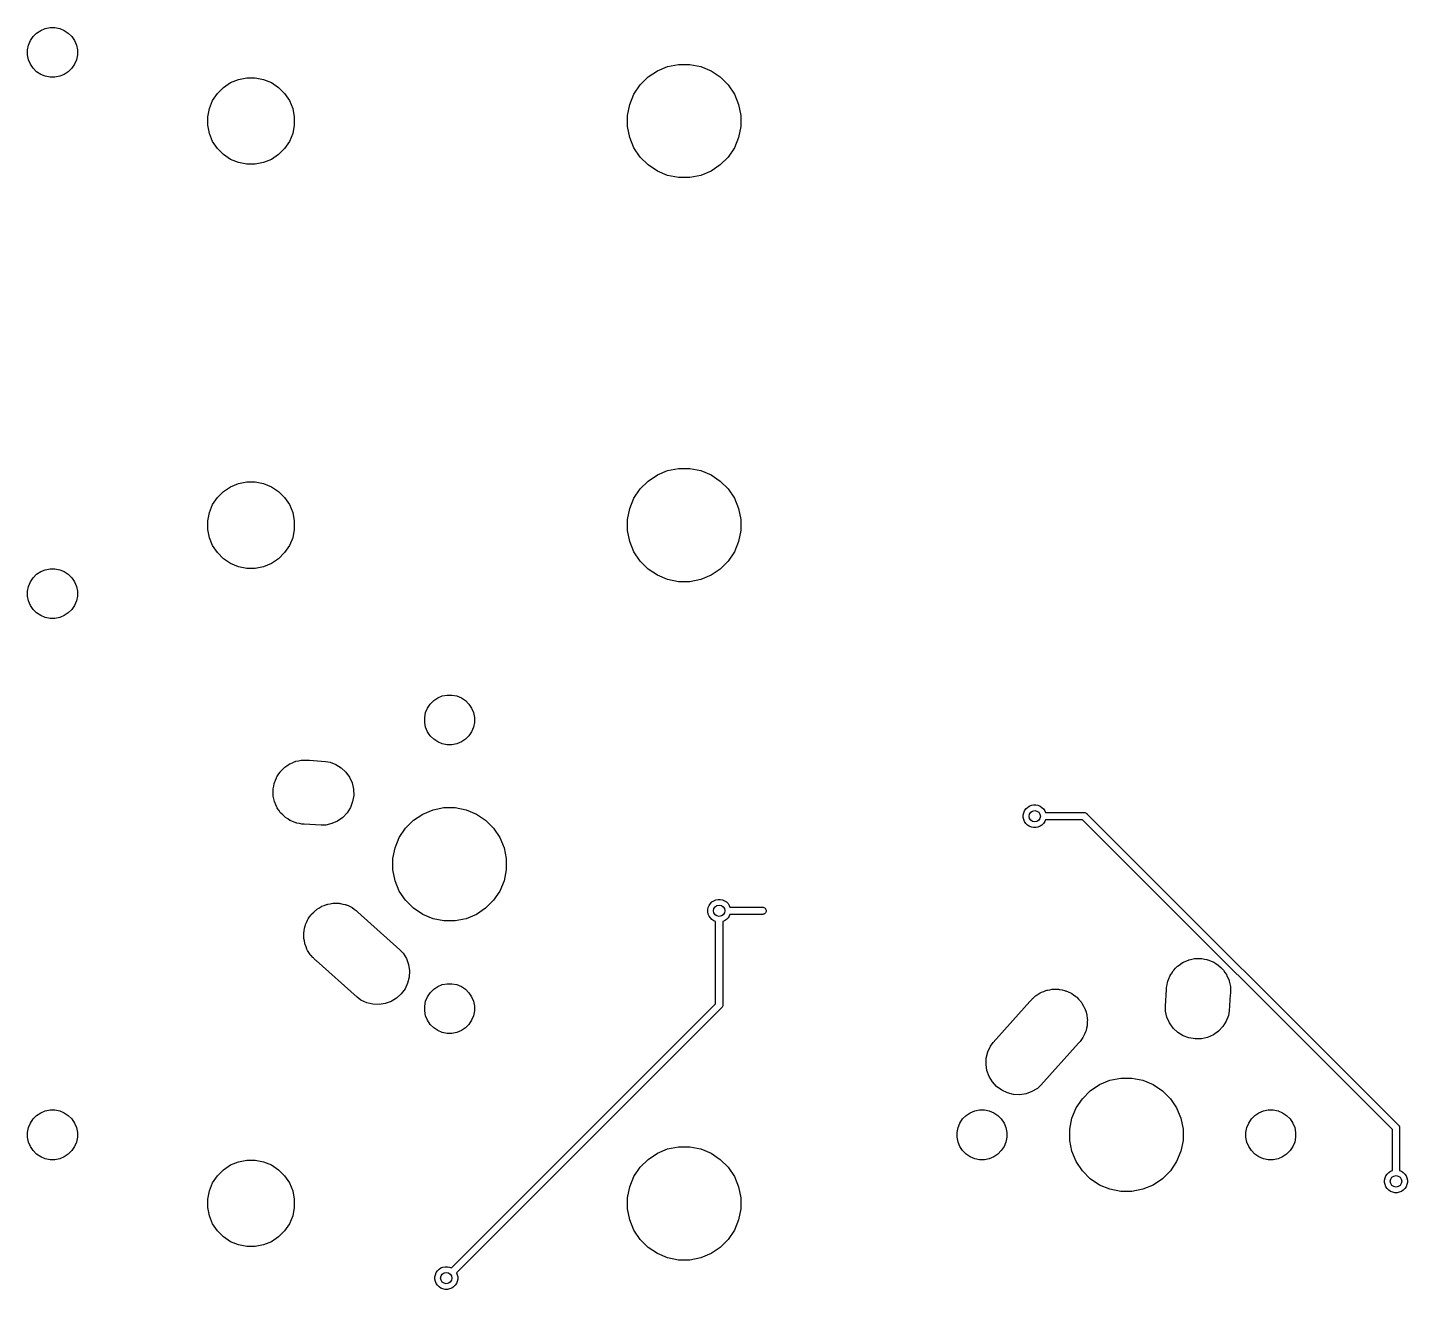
# Model space of a CAD drawing. Extents: x -662 to -203, y -195 to -58.
# Drawn here: x -614.12 to -565.58, y -169.79 to -125.38 of the extents above; entities that cross this region are included whole.
import ezdxf

# ---------------------------------------------------------------- set-up
doc = ezdxf.new("R2010")
doc.units = 0
doc.layers.add('BLACK', color=7, linetype='CONTINUOUS')

msp = doc.modelspace()

# ---------------------------------------------------------------- linework, layer by layer
at = {"layer": 'BLACK', "linetype": 'CONTINUOUS'}
for p, q in [((-614.02, -125.836), (-613.925, -125.693)), ((-613.925, -125.693), (-613.803, -125.571)), ((-613.803, -125.571), (-613.659, -125.475)), ((-613.659, -125.475), (-613.5, -125.409)), ((-613.5, -125.409), (-613.331, -125.376)), ((-613.331, -125.376), (-613.159, -125.376)), ((-613.159, -125.376), (-612.99, -125.409)), ((-612.99, -125.409), (-612.83, -125.475)), ((-612.83, -125.475), (-612.687, -125.571)), ((-612.687, -125.571), (-612.565, -125.693)), ((-612.565, -125.693), (-612.469, -125.836)), ((-614.12, -126.165), (-614.086, -125.995)), ((-614.12, -126.337), (-614.12, -126.165)), ((-614.086, -125.995), (-614.02, -125.836)), ((-612.469, -125.836), (-612.404, -125.995)), ((-612.404, -125.995), (-612.37, -126.165)), ((-612.37, -126.165), (-612.37, -126.337)), ((-614.086, -126.506), (-614.12, -126.337)), ((-614.02, -126.665), (-614.086, -126.506)), ((-613.925, -126.808), (-614.02, -126.665)), ((-612.469, -126.665), (-612.565, -126.808)), ((-612.404, -126.506), (-612.469, -126.665)), ((-612.37, -126.337), (-612.404, -126.506)), ((-591.601, -126.746), (-591.216, -126.67)), ((-591.216, -126.67), (-590.824, -126.67)), ((-590.824, -126.67), (-590.438, -126.746)), ((-613.803, -126.93), (-613.925, -126.808)), ((-613.659, -127.026), (-613.803, -126.93)), ((-613.5, -127.092), (-613.659, -127.026)), ((-613.331, -127.126), (-613.5, -127.092)), ((-613.159, -127.126), (-613.331, -127.126)), ((-612.99, -127.092), (-613.159, -127.126)), ((-612.83, -127.026), (-612.99, -127.092)), ((-612.687, -126.93), (-612.83, -127.026)), ((-612.565, -126.808), (-612.687, -126.93)), ((-606.704, -127.198), (-606.41, -127.14)), ((-606.41, -127.14), (-606.11, -127.14)), ((-606.11, -127.14), (-605.815, -127.198)), ((-592.569, -127.393), (-592.291, -127.115)), ((-592.291, -127.115), (-591.964, -126.897)), ((-591.964, -126.897), (-591.601, -126.746)), ((-590.438, -126.746), (-590.075, -126.897)), ((-590.075, -126.897), (-589.749, -127.115)), ((-589.749, -127.115), (-589.471, -127.393)), ((-607.444, -127.692), (-607.231, -127.48)), ((-607.231, -127.48), (-606.982, -127.313)), ((-606.982, -127.313), (-606.704, -127.198)), ((-605.815, -127.198), (-605.538, -127.313)), ((-605.538, -127.313), (-605.288, -127.48)), ((-605.288, -127.48), (-605.076, -127.692)), ((-592.787, -127.719), (-592.569, -127.393)), ((-589.471, -127.393), (-589.253, -127.719)), ((-607.725, -128.219), (-607.61, -127.942)), ((-607.61, -127.942), (-607.444, -127.692)), ((-605.076, -127.692), (-604.909, -127.942)), ((-604.909, -127.942), (-604.794, -128.219)), ((-593.014, -128.467), (-592.937, -128.082)), ((-592.937, -128.082), (-592.787, -127.719)), ((-589.253, -127.719), (-589.103, -128.082)), ((-589.103, -128.082), (-589.026, -128.467)), ((-607.784, -128.514), (-607.725, -128.219)), ((-607.784, -128.814), (-607.784, -128.514)), ((-604.794, -128.219), (-604.736, -128.514)), ((-604.736, -128.514), (-604.736, -128.814)), ((-593.014, -128.86), (-593.014, -128.467)), ((-589.026, -128.467), (-589.026, -128.86)), ((-607.725, -129.108), (-607.784, -128.814)), ((-607.61, -129.386), (-607.725, -129.108)), ((-604.794, -129.108), (-604.909, -129.386)), ((-604.736, -128.814), (-604.794, -129.108)), ((-592.937, -129.245), (-593.014, -128.86)), ((-589.026, -128.86), (-589.103, -129.245)), ((-607.444, -129.635), (-607.61, -129.386)), ((-604.909, -129.386), (-605.076, -129.635)), ((-592.787, -129.608), (-592.937, -129.245)), ((-592.569, -129.935), (-592.787, -129.608)), ((-589.253, -129.608), (-589.471, -129.935)), ((-589.103, -129.245), (-589.253, -129.608)), ((-607.231, -129.847), (-607.444, -129.635)), ((-606.982, -130.014), (-607.231, -129.847)), ((-606.704, -130.129), (-606.982, -130.014)), ((-605.538, -130.014), (-605.815, -130.129)), ((-605.288, -129.847), (-605.538, -130.014)), ((-605.076, -129.635), (-605.288, -129.847)), ((-592.291, -130.212), (-592.569, -129.935)), ((-589.471, -129.935), (-589.749, -130.212)), ((-606.41, -130.188), (-606.704, -130.129)), ((-606.11, -130.188), (-606.41, -130.188)), ((-605.815, -130.129), (-606.11, -130.188)), ((-591.964, -130.431), (-592.291, -130.212)), ((-591.601, -130.581), (-591.964, -130.431)), ((-591.216, -130.658), (-591.601, -130.581)), ((-590.438, -130.581), (-590.824, -130.658)), ((-590.075, -130.431), (-590.438, -130.581)), ((-589.749, -130.212), (-590.075, -130.431)), ((-590.824, -130.658), (-591.216, -130.658)), ((-592.291, -141.339), (-591.964, -141.121)), ((-591.964, -141.121), (-591.601, -140.97)), ((-591.601, -140.97), (-591.216, -140.894)), ((-591.216, -140.894), (-590.824, -140.894)), ((-590.824, -140.894), (-590.438, -140.97)), ((-590.438, -140.97), (-590.075, -141.121)), ((-590.075, -141.121), (-589.749, -141.339)), ((-607.444, -141.916), (-607.231, -141.704)), ((-607.231, -141.704), (-606.982, -141.537)), ((-606.982, -141.537), (-606.704, -141.422)), ((-606.704, -141.422), (-606.41, -141.364)), ((-606.41, -141.364), (-606.11, -141.364)), ((-606.11, -141.364), (-605.815, -141.422)), ((-605.815, -141.422), (-605.538, -141.537)), ((-605.538, -141.537), (-605.288, -141.704)), ((-605.288, -141.704), (-605.076, -141.916)), ((-592.787, -141.943), (-592.569, -141.617)), ((-592.569, -141.617), (-592.291, -141.339)), ((-589.749, -141.339), (-589.471, -141.617)), ((-589.471, -141.617), (-589.253, -141.943)), ((-607.725, -142.443), (-607.61, -142.166)), ((-607.61, -142.166), (-607.444, -141.916)), ((-605.076, -141.916), (-604.909, -142.166)), ((-604.909, -142.166), (-604.794, -142.443)), ((-592.937, -142.306), (-592.787, -141.943)), ((-589.253, -141.943), (-589.103, -142.306)), ((-607.784, -142.738), (-607.725, -142.443)), ((-604.794, -142.443), (-604.736, -142.738)), ((-593.014, -142.691), (-592.937, -142.306)), ((-593.014, -143.084), (-593.014, -142.691)), ((-589.103, -142.306), (-589.026, -142.691)), ((-589.026, -142.691), (-589.026, -143.084)), ((-607.784, -143.038), (-607.784, -142.738)), ((-607.725, -143.332), (-607.784, -143.038)), ((-604.736, -143.038), (-604.794, -143.332)), ((-604.736, -142.738), (-604.736, -143.038)), ((-592.937, -143.469), (-593.014, -143.084)), ((-589.026, -143.084), (-589.103, -143.469)), ((-607.61, -143.61), (-607.725, -143.332)), ((-607.444, -143.859), (-607.61, -143.61)), ((-604.909, -143.61), (-605.076, -143.859)), ((-604.794, -143.332), (-604.909, -143.61)), ((-592.787, -143.832), (-592.937, -143.469)), ((-589.103, -143.469), (-589.253, -143.832)), ((-607.231, -144.071), (-607.444, -143.859)), ((-606.982, -144.238), (-607.231, -144.071)), ((-605.288, -144.071), (-605.538, -144.238)), ((-605.076, -143.859), (-605.288, -144.071)), ((-592.569, -144.159), (-592.787, -143.832)), ((-592.291, -144.436), (-592.569, -144.159)), ((-589.471, -144.159), (-589.749, -144.436)), ((-589.253, -143.832), (-589.471, -144.159)), ((-613.925, -144.743), (-613.803, -144.621)), ((-613.803, -144.621), (-613.659, -144.525)), ((-613.659, -144.525), (-613.5, -144.459)), ((-613.5, -144.459), (-613.331, -144.426)), ((-613.331, -144.426), (-613.159, -144.426)), ((-613.159, -144.426), (-612.99, -144.459)), ((-612.99, -144.459), (-612.83, -144.525)), ((-612.83, -144.525), (-612.687, -144.621)), ((-612.687, -144.621), (-612.565, -144.743)), ((-606.704, -144.353), (-606.982, -144.238)), ((-606.41, -144.412), (-606.704, -144.353)), ((-606.11, -144.412), (-606.41, -144.412)), ((-605.815, -144.353), (-606.11, -144.412)), ((-605.538, -144.238), (-605.815, -144.353)), ((-591.964, -144.655), (-592.291, -144.436)), ((-591.601, -144.805), (-591.964, -144.655)), ((-590.075, -144.655), (-590.438, -144.805)), ((-589.749, -144.436), (-590.075, -144.655)), ((-614.12, -145.215), (-614.086, -145.045)), ((-614.086, -145.045), (-614.02, -144.886)), ((-614.02, -144.886), (-613.925, -144.743)), ((-612.565, -144.743), (-612.469, -144.886)), ((-612.469, -144.886), (-612.404, -145.045)), ((-612.404, -145.045), (-612.37, -145.215)), ((-591.216, -144.882), (-591.601, -144.805)), ((-590.824, -144.882), (-591.216, -144.882)), ((-590.438, -144.805), (-590.824, -144.882)), ((-614.12, -145.387), (-614.12, -145.215)), ((-614.086, -145.556), (-614.12, -145.387)), ((-614.02, -145.715), (-614.086, -145.556)), ((-612.404, -145.556), (-612.469, -145.715)), ((-612.37, -145.387), (-612.404, -145.556)), ((-612.37, -145.215), (-612.37, -145.387)), ((-613.925, -145.858), (-614.02, -145.715)), ((-613.803, -145.98), (-613.925, -145.858)), ((-613.659, -146.076), (-613.803, -145.98)), ((-613.5, -146.142), (-613.659, -146.076)), ((-612.83, -146.076), (-612.99, -146.142)), ((-612.687, -145.98), (-612.83, -146.076)), ((-612.565, -145.858), (-612.687, -145.98)), ((-612.469, -145.715), (-612.565, -145.858)), ((-613.331, -146.176), (-613.5, -146.142)), ((-613.159, -146.176), (-613.331, -146.176)), ((-612.99, -146.142), (-613.159, -146.176)), ((-599.833, -149.066), (-599.689, -148.97)), ((-599.689, -148.97), (-599.53, -148.904)), ((-599.53, -148.904), (-599.361, -148.871)), ((-599.361, -148.871), (-599.189, -148.871)), ((-599.189, -148.871), (-599.02, -148.904)), ((-599.02, -148.904), (-598.86, -148.97)), ((-598.86, -148.97), (-598.717, -149.066)), ((-600.15, -149.66), (-600.116, -149.49)), ((-600.116, -149.49), (-600.05, -149.331)), ((-600.05, -149.331), (-599.955, -149.188)), ((-599.955, -149.188), (-599.833, -149.066)), ((-598.717, -149.066), (-598.595, -149.188)), ((-598.595, -149.188), (-598.499, -149.331)), ((-598.499, -149.331), (-598.434, -149.49)), ((-598.434, -149.49), (-598.4, -149.66)), ((-600.15, -149.832), (-600.15, -149.66)), ((-600.116, -150.001), (-600.15, -149.832)), ((-600.05, -150.16), (-600.116, -150.001)), ((-598.434, -150.001), (-598.499, -150.16)), ((-598.4, -149.832), (-598.434, -150.001)), ((-598.4, -149.66), (-598.4, -149.832)), ((-599.955, -150.303), (-600.05, -150.16)), ((-599.833, -150.425), (-599.955, -150.303)), ((-599.689, -150.521), (-599.833, -150.425)), ((-598.717, -150.425), (-598.86, -150.521)), ((-598.595, -150.303), (-598.717, -150.425)), ((-598.499, -150.16), (-598.595, -150.303)), ((-599.53, -150.587), (-599.689, -150.521)), ((-599.361, -150.621), (-599.53, -150.587)), ((-599.189, -150.621), (-599.361, -150.621)), ((-599.02, -150.587), (-599.189, -150.621)), ((-598.86, -150.521), (-599.02, -150.587)), ((-605.162, -151.502), (-605.097, -151.433)), ((-605.097, -151.433), (-605.084, -151.424)), ((-605.084, -151.424), (-605.072, -151.412)), ((-605.072, -151.412), (-604.994, -151.359)), ((-604.994, -151.359), (-604.917, -151.305)), ((-604.917, -151.305), (-604.902, -151.298)), ((-604.902, -151.298), (-604.888, -151.289)), ((-604.888, -151.289), (-604.801, -151.253)), ((-604.801, -151.253), (-604.715, -151.214)), ((-604.715, -151.214), (-604.698, -151.21)), ((-604.698, -151.21), (-604.683, -151.204)), ((-604.683, -151.204), (-604.591, -151.186)), ((-604.591, -151.186), (-604.499, -151.164)), ((-604.499, -151.164), (-604.482, -151.164)), ((-604.482, -151.164), (-604.466, -151.161)), ((-604.466, -151.161), (-604.371, -151.161)), ((-604.371, -151.161), (-604.333, -151.16)), ((-604.333, -151.16), (-604.316, -151.161)), ((-604.316, -151.161), (-604.244, -151.161)), ((-604.244, -151.161), (-604.206, -151.168)), ((-604.206, -151.168), (-603.642, -151.207)), ((-603.642, -151.207), (-603.479, -151.235)), ((-603.479, -151.235), (-603.271, -151.314)), ((-603.271, -151.314), (-603.084, -151.431)), ((-603.084, -151.431), (-602.922, -151.583)), ((-605.437, -151.958), (-605.401, -151.87)), ((-605.401, -151.87), (-605.367, -151.782)), ((-605.367, -151.782), (-605.358, -151.768)), ((-605.358, -151.768), (-605.352, -151.753)), ((-605.352, -151.753), (-605.299, -151.674)), ((-605.299, -151.674), (-605.249, -151.594)), ((-605.249, -151.594), (-605.238, -151.582)), ((-605.238, -151.582), (-605.229, -151.569)), ((-605.229, -151.569), (-605.162, -151.502)), ((-602.922, -151.583), (-602.794, -151.764)), ((-602.794, -151.764), (-602.703, -151.966)), ((-605.483, -152.208), (-605.48, -152.192)), ((-605.48, -152.302), (-605.483, -152.208)), ((-605.48, -152.175), (-605.461, -152.082)), ((-605.48, -152.192), (-605.48, -152.175)), ((-605.48, -152.397), (-605.48, -152.302)), ((-605.477, -152.413), (-605.48, -152.397)), ((-605.476, -152.429), (-605.477, -152.413)), ((-605.455, -152.521), (-605.476, -152.429)), ((-605.461, -152.082), (-605.446, -151.989)), ((-605.446, -151.989), (-605.44, -151.974)), ((-605.44, -151.974), (-605.437, -151.958)), ((-602.703, -151.966), (-602.654, -152.182)), ((-602.647, -152.403), (-602.684, -152.622)), ((-602.654, -152.182), (-602.647, -152.403)), ((-605.437, -152.614), (-605.455, -152.521)), ((-605.43, -152.629), (-605.437, -152.614)), ((-605.427, -152.645), (-605.43, -152.629)), ((-605.388, -152.731), (-605.427, -152.645)), ((-605.352, -152.819), (-605.388, -152.731)), ((-605.343, -152.832), (-605.352, -152.819)), ((-605.336, -152.848), (-605.343, -152.832)), ((-605.281, -152.924), (-605.336, -152.848)), ((-602.763, -152.829), (-602.88, -153.017)), ((-602.684, -152.622), (-602.763, -152.829)), ((-600.219, -153.059), (-599.856, -152.908)), ((-599.856, -152.908), (-599.471, -152.832)), ((-599.471, -152.832), (-599.079, -152.832)), ((-599.079, -152.832), (-598.693, -152.908)), ((-598.693, -152.908), (-598.33, -153.059)), ((-579.043, -152.947), (-578.999, -152.882)), ((-578.999, -152.882), (-578.943, -152.826)), ((-578.943, -152.826), (-578.878, -152.782)), ((-578.878, -152.782), (-578.805, -152.752)), ((-578.805, -152.752), (-578.728, -152.737)), ((-578.728, -152.737), (-578.649, -152.737)), ((-578.649, -152.737), (-578.572, -152.752)), ((-578.572, -152.752), (-578.499, -152.782)), ((-578.499, -152.782), (-578.433, -152.826)), ((-578.433, -152.826), (-578.377, -152.882)), ((-578.377, -152.882), (-578.334, -152.947)), ((-605.229, -153.003), (-605.281, -152.924)), ((-605.217, -153.015), (-605.229, -153.003)), ((-605.207, -153.028), (-605.217, -153.015)), ((-605.139, -153.093), (-605.207, -153.028)), ((-605.072, -153.16), (-605.139, -153.093)), ((-605.058, -153.169), (-605.072, -153.16)), ((-605.046, -153.18), (-605.058, -153.169)), ((-604.966, -153.23), (-605.046, -153.18)), ((-604.888, -153.283), (-604.966, -153.23)), ((-604.872, -153.289), (-604.888, -153.283)), ((-604.858, -153.298), (-604.872, -153.289)), ((-604.77, -153.331), (-604.858, -153.298)), ((-604.683, -153.367), (-604.77, -153.331)), ((-604.667, -153.371), (-604.683, -153.367)), ((-604.651, -153.377), (-604.667, -153.371)), ((-604.558, -153.392), (-604.651, -153.377)), ((-604.466, -153.411), (-604.558, -153.392)), ((-603.415, -153.397), (-603.631, -153.447)), ((-603.213, -153.307), (-603.415, -153.397)), ((-603.032, -153.178), (-603.213, -153.307)), ((-602.88, -153.017), (-603.032, -153.178)), ((-600.824, -153.555), (-600.546, -153.277)), ((-600.546, -153.277), (-600.219, -153.059)), ((-598.33, -153.059), (-598.004, -153.277)), ((-598.004, -153.277), (-597.726, -153.555)), ((-579.088, -153.097), (-579.073, -153.02)), ((-579.088, -153.176), (-579.088, -153.097)), ((-579.073, -153.253), (-579.088, -153.176)), ((-579.073, -153.02), (-579.043, -152.947)), ((-579.043, -153.326), (-579.073, -153.253)), ((-578.999, -153.392), (-579.043, -153.326)), ((-578.943, -153.447), (-578.999, -153.392)), ((-578.377, -153.392), (-578.433, -153.447)), ((-578.334, -153.326), (-578.377, -153.392)), ((-578.334, -152.947), (-578.308, -153.01)), ((-578.308, -153.264), (-578.334, -153.326)), ((-578.308, -153.01), (-576.956, -153.01)), ((-577.002, -153.264), (-578.308, -153.264)), ((-566.102, -164.163), (-577.002, -153.264)), ((-576.956, -153.01), (-576.949, -153.009)), ((-576.949, -153.009), (-576.943, -153.01)), ((-576.943, -153.01), (-576.924, -153.011)), ((-576.924, -153.011), (-576.901, -153.019)), ((-576.901, -153.019), (-576.878, -153.03)), ((-576.878, -153.03), (-576.859, -153.046)), ((-576.859, -153.046), (-576.855, -153.051)), ((-576.855, -153.051), (-565.89, -164.016)), ((-604.394, -153.411), (-604.466, -153.411)), ((-603.797, -153.452), (-604.394, -153.411)), ((-603.631, -153.447), (-603.797, -153.452)), ((-601.192, -154.244), (-601.042, -153.881)), ((-601.042, -153.881), (-600.824, -153.555)), ((-597.726, -153.555), (-597.508, -153.881)), ((-597.508, -153.881), (-597.358, -154.244)), ((-578.878, -153.491), (-578.943, -153.447)), ((-578.805, -153.521), (-578.878, -153.491)), ((-578.728, -153.537), (-578.805, -153.521)), ((-578.649, -153.537), (-578.728, -153.537)), ((-578.572, -153.521), (-578.649, -153.537)), ((-578.499, -153.491), (-578.572, -153.521)), ((-578.433, -153.447), (-578.499, -153.491)), ((-601.269, -154.629), (-601.192, -154.244)), ((-597.358, -154.244), (-597.281, -154.629)), ((-601.269, -155.022), (-601.269, -154.629)), ((-597.281, -154.629), (-597.281, -155.022)), ((-601.192, -155.407), (-601.269, -155.022)), ((-597.281, -155.022), (-597.358, -155.407)), ((-601.042, -155.77), (-601.192, -155.407)), ((-600.824, -156.097), (-601.042, -155.77)), ((-597.508, -155.77), (-597.726, -156.097)), ((-597.358, -155.407), (-597.508, -155.77)), ((-603.785, -156.319), (-603.763, -156.306)), ((-603.763, -156.306), (-603.682, -156.277)), ((-603.682, -156.277), (-603.603, -156.244)), ((-603.603, -156.244), (-603.579, -156.239)), ((-603.579, -156.239), (-603.555, -156.231)), ((-603.555, -156.231), (-603.47, -156.217)), ((-603.47, -156.217), (-603.386, -156.201)), ((-603.386, -156.201), (-603.361, -156.201)), ((-603.361, -156.201), (-603.336, -156.197)), ((-603.336, -156.197), (-603.25, -156.201)), ((-603.25, -156.201), (-603.164, -156.201)), ((-603.164, -156.201), (-603.14, -156.206)), ((-603.14, -156.206), (-603.115, -156.207)), ((-603.115, -156.207), (-603.031, -156.227)), ((-603.031, -156.227), (-602.947, -156.244)), ((-602.947, -156.244), (-602.924, -156.253)), ((-602.924, -156.253), (-602.899, -156.259)), ((-602.899, -156.259), (-602.821, -156.296)), ((-602.821, -156.296), (-602.742, -156.329)), ((-600.546, -156.374), (-600.824, -156.097)), ((-597.726, -156.097), (-598.004, -156.374)), ((-590.173, -156.346), (-590.142, -156.274)), ((-590.142, -156.274), (-590.099, -156.208)), ((-590.099, -156.208), (-590.043, -156.152)), ((-590.043, -156.152), (-589.977, -156.109)), ((-589.977, -156.109), (-589.905, -156.078)), ((-589.905, -156.078), (-589.827, -156.063)), ((-589.827, -156.063), (-589.749, -156.063)), ((-589.749, -156.063), (-589.671, -156.078)), ((-589.671, -156.078), (-589.599, -156.109)), ((-589.599, -156.109), (-589.533, -156.152)), ((-589.533, -156.152), (-589.477, -156.208)), ((-589.477, -156.208), (-589.434, -156.274)), ((-589.434, -156.274), (-589.408, -156.336)), ((-604.305, -156.872), (-604.272, -156.793)), ((-604.272, -156.793), (-604.258, -156.772)), ((-604.258, -156.772), (-604.247, -156.749)), ((-604.247, -156.749), (-604.197, -156.68)), ((-604.197, -156.68), (-604.149, -156.609)), ((-604.149, -156.609), (-604.131, -156.591)), ((-604.131, -156.591), (-604.116, -156.571)), ((-604.116, -156.571), (-604.053, -156.513)), ((-604.053, -156.513), (-603.992, -156.452)), ((-603.992, -156.452), (-603.971, -156.438)), ((-603.971, -156.438), (-603.953, -156.421)), ((-603.953, -156.421), (-603.879, -156.377)), ((-603.879, -156.377), (-603.808, -156.329)), ((-603.808, -156.329), (-603.785, -156.319)), ((-602.742, -156.329), (-602.721, -156.343)), ((-602.721, -156.343), (-602.699, -156.353)), ((-602.699, -156.353), (-602.629, -156.404)), ((-602.629, -156.404), (-602.558, -156.452)), ((-602.558, -156.452), (-602.501, -156.509)), ((-602.501, -156.509), (-601.022, -157.835)), ((-600.219, -156.593), (-600.546, -156.374)), ((-599.856, -156.743), (-600.219, -156.593)), ((-599.471, -156.82), (-599.856, -156.743)), ((-598.693, -156.743), (-599.079, -156.82)), ((-598.33, -156.593), (-598.693, -156.743)), ((-598.004, -156.374), (-598.33, -156.593)), ((-590.188, -156.424), (-590.173, -156.346)), ((-590.188, -156.502), (-590.188, -156.424)), ((-590.173, -156.58), (-590.188, -156.502)), ((-590.142, -156.652), (-590.173, -156.58)), ((-590.099, -156.718), (-590.142, -156.652)), ((-590.043, -156.774), (-590.099, -156.718)), ((-589.977, -156.817), (-590.043, -156.774)), ((-589.533, -156.774), (-589.599, -156.817)), ((-589.477, -156.718), (-589.533, -156.774)), ((-589.434, -156.652), (-589.477, -156.718)), ((-589.408, -156.59), (-589.434, -156.652)), ((-589.408, -156.336), (-588.257, -156.336)), ((-588.257, -156.59), (-589.408, -156.59)), ((-588.257, -156.336), (-588.238, -156.338)), ((-588.238, -156.588), (-588.257, -156.59)), ((-588.238, -156.338), (-588.214, -156.345)), ((-588.214, -156.581), (-588.238, -156.588)), ((-588.214, -156.345), (-588.192, -156.357)), ((-588.192, -156.569), (-588.214, -156.581)), ((-588.192, -156.357), (-588.173, -156.373)), ((-588.173, -156.553), (-588.192, -156.569)), ((-588.173, -156.373), (-588.157, -156.392)), ((-588.157, -156.534), (-588.173, -156.553)), ((-588.157, -156.392), (-588.145, -156.414)), ((-588.145, -156.512), (-588.157, -156.534)), ((-588.145, -156.414), (-588.138, -156.438)), ((-588.138, -156.488), (-588.145, -156.512)), ((-588.138, -156.438), (-588.135, -156.463)), ((-588.135, -156.463), (-588.138, -156.488)), ((-604.4, -157.215), (-604.395, -157.19)), ((-604.4, -157.301), (-604.4, -157.215)), ((-604.395, -157.19), (-604.394, -157.165)), ((-604.394, -157.165), (-604.373, -157.082)), ((-604.373, -157.082), (-604.357, -156.998)), ((-604.357, -156.998), (-604.347, -156.974)), ((-604.347, -156.974), (-604.341, -156.95)), ((-604.341, -156.95), (-604.305, -156.872)), ((-599.079, -156.82), (-599.471, -156.82)), ((-589.915, -156.843), (-589.977, -156.817)), ((-589.915, -159.739), (-589.915, -156.843)), ((-589.599, -156.817), (-589.661, -156.843)), ((-589.661, -156.843), (-589.661, -159.785)), ((-604.404, -157.387), (-604.4, -157.301)), ((-604.4, -157.412), (-604.404, -157.387)), ((-604.4, -157.437), (-604.4, -157.412)), ((-604.383, -157.521), (-604.4, -157.437)), ((-604.37, -157.606), (-604.383, -157.521)), ((-604.362, -157.629), (-604.37, -157.606)), ((-604.357, -157.654), (-604.362, -157.629)), ((-604.324, -157.733), (-604.357, -157.654)), ((-604.294, -157.814), (-604.324, -157.733)), ((-604.281, -157.835), (-604.294, -157.814)), ((-604.272, -157.859), (-604.281, -157.835)), ((-604.224, -157.93), (-604.272, -157.859)), ((-604.179, -158.004), (-604.224, -157.93)), ((-604.163, -158.022), (-604.179, -158.004)), ((-604.149, -158.043), (-604.163, -158.022)), ((-604.088, -158.104), (-604.149, -158.043)), ((-604.067, -158.126), (-604.088, -158.104)), ((-604.049, -158.143), (-604.067, -158.126)), ((-603.992, -158.2), (-604.049, -158.143)), ((-603.967, -158.217), (-603.992, -158.2)), ((-602.525, -159.51), (-603.967, -158.217)), ((-601.022, -157.835), (-600.91, -157.958)), ((-600.91, -157.958), (-600.795, -158.147)), ((-600.795, -158.147), (-600.72, -158.356)), ((-573.455, -158.274), (-573.368, -158.238)), ((-573.368, -158.238), (-573.282, -158.199)), ((-573.282, -158.199), (-573.266, -158.195)), ((-573.266, -158.195), (-573.251, -158.189)), ((-573.251, -158.189), (-573.158, -158.171)), ((-573.158, -158.171), (-573.066, -158.149)), ((-573.066, -158.149), (-573.05, -158.149)), ((-573.05, -158.149), (-573.033, -158.146)), ((-573.033, -158.146), (-572.939, -158.146)), ((-572.939, -158.146), (-572.845, -158.143)), ((-572.845, -158.143), (-572.828, -158.146)), ((-572.828, -158.146), (-572.812, -158.146)), ((-572.812, -158.146), (-572.719, -158.164)), ((-572.719, -158.164), (-572.626, -158.18)), ((-572.626, -158.18), (-572.611, -158.186)), ((-572.611, -158.186), (-572.594, -158.189)), ((-572.594, -158.189), (-572.507, -158.225)), ((-572.507, -158.225), (-572.419, -158.259)), ((-600.72, -158.356), (-600.686, -158.575)), ((-600.686, -158.575), (-600.696, -158.796)), ((-573.926, -158.753), (-573.919, -158.738)), ((-573.919, -158.738), (-573.867, -158.659)), ((-573.867, -158.659), (-573.817, -158.579)), ((-573.817, -158.579), (-573.805, -158.567)), ((-573.805, -158.567), (-573.796, -158.554)), ((-573.796, -158.554), (-573.73, -158.487)), ((-573.73, -158.487), (-573.665, -158.418)), ((-573.665, -158.418), (-573.651, -158.409)), ((-573.651, -158.409), (-573.64, -158.397)), ((-573.64, -158.397), (-573.561, -158.344)), ((-573.561, -158.344), (-573.484, -158.29)), ((-573.484, -158.29), (-573.469, -158.283)), ((-573.469, -158.283), (-573.455, -158.274)), ((-572.419, -158.259), (-572.405, -158.267)), ((-572.405, -158.267), (-572.39, -158.274)), ((-572.39, -158.274), (-572.311, -158.326)), ((-572.311, -158.326), (-572.231, -158.376)), ((-572.231, -158.376), (-572.219, -158.388)), ((-572.219, -158.388), (-572.205, -158.397)), ((-572.205, -158.397), (-572.139, -158.464)), ((-572.139, -158.464), (-572.07, -158.528)), ((-572.07, -158.528), (-572.06, -158.542)), ((-572.06, -158.542), (-572.049, -158.554)), ((-572.049, -158.554), (-571.996, -158.632)), ((-571.996, -158.632), (-571.941, -158.709)), ((-571.941, -158.709), (-571.935, -158.724)), ((-571.935, -158.724), (-571.925, -158.738)), ((-571.925, -158.738), (-571.889, -158.825)), ((-600.842, -159.212), (-600.974, -159.391)), ((-600.749, -159.011), (-600.842, -159.212)), ((-600.696, -158.796), (-600.749, -159.011)), ((-599.955, -159.348), (-599.833, -159.226)), ((-599.833, -159.226), (-599.689, -159.13)), ((-599.689, -159.13), (-599.53, -159.064)), ((-599.53, -159.064), (-599.361, -159.031)), ((-599.361, -159.031), (-599.189, -159.031)), ((-599.189, -159.031), (-599.02, -159.064)), ((-599.02, -159.064), (-598.86, -159.13)), ((-598.86, -159.13), (-598.717, -159.226)), ((-598.717, -159.226), (-598.595, -159.348)), ((-578.158, -159.242), (-578.073, -159.226)), ((-578.073, -159.226), (-578.048, -159.226)), ((-578.048, -159.226), (-578.024, -159.222)), ((-578.024, -159.222), (-577.938, -159.226)), ((-577.938, -159.226), (-577.852, -159.226)), ((-577.852, -159.226), (-577.827, -159.231)), ((-574.047, -159.16), (-574.029, -159.067)), ((-574.047, -159.232), (-574.047, -159.16)), ((-574.029, -159.067), (-574.013, -158.974)), ((-574.013, -158.974), (-574.007, -158.959)), ((-574.007, -158.959), (-574.004, -158.943)), ((-574.004, -158.943), (-573.968, -158.855)), ((-573.968, -158.855), (-573.935, -158.767)), ((-573.935, -158.767), (-573.926, -158.753)), ((-571.889, -158.825), (-571.851, -158.911)), ((-571.851, -158.911), (-571.847, -158.927)), ((-571.847, -158.927), (-571.841, -158.943)), ((-571.841, -158.943), (-571.822, -159.035)), ((-571.822, -159.035), (-571.801, -159.127)), ((-571.801, -159.127), (-571.801, -159.144)), ((-571.801, -159.144), (-571.797, -159.16)), ((-571.797, -159.16), (-571.797, -159.254)), ((-602.391, -159.608), (-602.525, -159.51)), ((-602.19, -159.702), (-602.391, -159.608)), ((-601.975, -159.755), (-602.19, -159.702)), ((-601.326, -159.655), (-601.535, -159.731)), ((-601.137, -159.54), (-601.326, -159.655)), ((-600.974, -159.391), (-601.137, -159.54)), ((-600.15, -159.82), (-600.116, -159.65)), ((-600.116, -159.65), (-600.05, -159.491)), ((-600.05, -159.491), (-599.955, -159.348)), ((-598.595, -159.348), (-598.499, -159.491)), ((-598.499, -159.491), (-598.434, -159.65)), ((-598.434, -159.65), (-598.4, -159.82)), ((-580.147, -161.101), (-578.853, -159.659)), ((-578.853, -159.659), (-578.836, -159.634)), ((-578.836, -159.634), (-578.779, -159.577)), ((-578.779, -159.577), (-578.763, -159.558)), ((-578.763, -159.558), (-578.74, -159.538)), ((-578.74, -159.538), (-578.68, -159.477)), ((-578.68, -159.477), (-578.659, -159.463)), ((-578.659, -159.463), (-578.64, -159.446)), ((-578.64, -159.446), (-578.567, -159.402)), ((-578.567, -159.402), (-578.495, -159.354)), ((-578.495, -159.354), (-578.472, -159.344)), ((-578.472, -159.344), (-578.451, -159.331)), ((-578.451, -159.331), (-578.37, -159.302)), ((-578.37, -159.302), (-578.291, -159.269)), ((-578.291, -159.269), (-578.266, -159.264)), ((-578.266, -159.264), (-578.243, -159.256)), ((-578.243, -159.256), (-578.158, -159.242)), ((-577.827, -159.231), (-577.802, -159.232)), ((-577.802, -159.232), (-577.719, -159.252)), ((-577.719, -159.252), (-577.634, -159.269)), ((-577.634, -159.269), (-577.611, -159.278)), ((-577.611, -159.278), (-577.587, -159.284)), ((-577.587, -159.284), (-577.509, -159.321)), ((-577.509, -159.321), (-577.43, -159.354)), ((-577.43, -159.354), (-577.409, -159.368)), ((-577.409, -159.368), (-577.386, -159.378)), ((-577.386, -159.378), (-577.317, -159.429)), ((-577.317, -159.429), (-577.245, -159.477)), ((-577.245, -159.477), (-577.228, -159.495)), ((-577.228, -159.495), (-577.207, -159.509)), ((-577.207, -159.509), (-577.149, -159.573)), ((-577.149, -159.573), (-577.089, -159.634)), ((-577.089, -159.634), (-577.075, -159.654)), ((-577.075, -159.654), (-577.058, -159.673)), ((-577.058, -159.673), (-577.013, -159.746)), ((-574.089, -159.828), (-574.047, -159.232)), ((-571.805, -159.42), (-571.844, -159.983)), ((-571.797, -159.382), (-571.805, -159.42)), ((-571.797, -159.254), (-571.796, -159.293)), ((-571.796, -159.293), (-571.797, -159.309)), ((-571.797, -159.309), (-571.797, -159.382)), ((-601.754, -159.764), (-601.975, -159.755)), ((-601.535, -159.731), (-601.754, -159.764)), ((-600.15, -159.992), (-600.15, -159.82)), ((-600.116, -160.161), (-600.15, -159.992)), ((-600.05, -160.32), (-600.116, -160.161)), ((-599.21, -169.034), (-589.915, -159.739)), ((-589.703, -159.886), (-599.03, -169.213)), ((-598.434, -160.161), (-598.499, -160.32)), ((-598.4, -159.992), (-598.434, -160.161)), ((-598.4, -159.82), (-598.4, -159.992)), ((-589.698, -159.882), (-589.703, -159.886)), ((-589.682, -159.862), (-589.698, -159.882)), ((-589.67, -159.84), (-589.682, -159.862)), ((-589.663, -159.816), (-589.67, -159.84)), ((-589.661, -159.798), (-589.663, -159.816)), ((-589.661, -159.785), (-589.66, -159.791)), ((-589.66, -159.791), (-589.661, -159.798)), ((-589.661, -159.798), (-589.661, -159.798)), ((-577.013, -159.746), (-576.965, -159.818)), ((-576.965, -159.818), (-576.956, -159.841)), ((-576.956, -159.841), (-576.943, -159.862)), ((-576.943, -159.862), (-576.914, -159.943)), ((-576.914, -159.943), (-576.881, -160.023)), ((-576.881, -160.023), (-576.876, -160.047)), ((-576.876, -160.047), (-576.867, -160.071)), ((-576.867, -160.071), (-576.854, -160.156)), ((-576.854, -160.156), (-576.837, -160.24)), ((-574.084, -159.994), (-574.089, -159.828)), ((-574.034, -160.21), (-574.084, -159.994)), ((-571.871, -160.147), (-571.95, -160.354)), ((-571.844, -159.983), (-571.871, -160.147)), ((-599.955, -160.463), (-600.05, -160.32)), ((-599.833, -160.585), (-599.955, -160.463)), ((-599.689, -160.681), (-599.833, -160.585)), ((-599.53, -160.747), (-599.689, -160.681)), ((-598.86, -160.681), (-599.02, -160.747)), ((-598.717, -160.585), (-598.86, -160.681)), ((-598.595, -160.463), (-598.717, -160.585)), ((-598.499, -160.32), (-598.595, -160.463)), ((-576.881, -160.679), (-576.89, -160.702)), ((-576.864, -160.595), (-576.881, -160.679)), ((-576.843, -160.511), (-576.864, -160.595)), ((-576.842, -160.486), (-576.843, -160.511)), ((-576.837, -160.462), (-576.842, -160.486)), ((-576.837, -160.24), (-576.837, -160.265)), ((-576.837, -160.265), (-576.834, -160.29)), ((-576.834, -160.29), (-576.837, -160.376)), ((-576.837, -160.376), (-576.837, -160.462)), ((-573.943, -160.413), (-574.034, -160.21)), ((-573.815, -160.593), (-573.943, -160.413)), ((-573.654, -160.745), (-573.815, -160.593)), ((-572.068, -160.542), (-572.22, -160.703)), ((-571.95, -160.354), (-572.068, -160.542)), ((-599.361, -160.781), (-599.53, -160.747)), ((-599.189, -160.781), (-599.361, -160.781)), ((-599.02, -160.747), (-599.189, -160.781)), ((-580.245, -161.234), (-580.147, -161.101)), ((-577.145, -161.125), (-578.472, -162.603)), ((-577.089, -161.068), (-577.145, -161.125)), ((-577.041, -160.996), (-577.089, -161.068)), ((-576.99, -160.927), (-577.041, -160.996)), ((-576.979, -160.904), (-576.99, -160.927)), ((-576.965, -160.884), (-576.979, -160.904)), ((-576.933, -160.804), (-576.965, -160.884)), ((-576.896, -160.726), (-576.933, -160.804)), ((-576.89, -160.702), (-576.896, -160.726)), ((-573.466, -160.863), (-573.654, -160.745)), ((-573.259, -160.942), (-573.466, -160.863)), ((-573.04, -160.978), (-573.259, -160.942)), ((-572.819, -160.972), (-573.04, -160.978)), ((-572.603, -160.922), (-572.819, -160.972)), ((-572.401, -160.832), (-572.603, -160.922)), ((-572.22, -160.703), (-572.401, -160.832)), ((-580.401, -161.872), (-580.391, -161.65)), ((-580.391, -161.65), (-580.339, -161.435)), ((-580.339, -161.435), (-580.245, -161.234)), ((-580.368, -162.091), (-580.401, -161.872)), ((-580.292, -162.299), (-580.368, -162.091)), ((-580.177, -162.489), (-580.292, -162.299)), ((-580.027, -162.652), (-580.177, -162.489)), ((-578.472, -162.603), (-578.594, -162.715)), ((-576.733, -162.802), (-576.407, -162.584)), ((-576.407, -162.584), (-576.044, -162.433)), ((-576.044, -162.433), (-575.659, -162.357)), ((-575.659, -162.357), (-575.266, -162.357)), ((-575.266, -162.357), (-574.881, -162.433)), ((-574.881, -162.433), (-574.518, -162.584)), ((-574.518, -162.584), (-574.191, -162.802)), ((-579.849, -162.783), (-580.027, -162.652)), ((-579.648, -162.877), (-579.849, -162.783)), ((-579.433, -162.93), (-579.648, -162.877)), ((-579.211, -162.939), (-579.433, -162.93)), ((-578.992, -162.906), (-579.211, -162.939)), ((-578.784, -162.83), (-578.992, -162.906)), ((-578.594, -162.715), (-578.784, -162.83)), ((-577.229, -163.406), (-577.011, -163.08)), ((-577.011, -163.08), (-576.733, -162.802)), ((-574.191, -162.802), (-573.914, -163.08)), ((-573.914, -163.08), (-573.695, -163.406)), ((-613.803, -163.671), (-613.659, -163.575)), ((-613.659, -163.575), (-613.5, -163.509)), ((-613.5, -163.509), (-613.331, -163.476)), ((-613.331, -163.476), (-613.159, -163.476)), ((-613.159, -163.476), (-612.99, -163.509)), ((-612.99, -163.509), (-612.83, -163.575)), ((-612.83, -163.575), (-612.687, -163.671)), ((-581.1, -163.671), (-580.957, -163.575)), ((-580.957, -163.575), (-580.798, -163.509)), ((-580.798, -163.509), (-580.629, -163.476)), ((-580.629, -163.476), (-580.456, -163.476)), ((-580.456, -163.476), (-580.287, -163.509)), ((-580.287, -163.509), (-580.128, -163.575)), ((-580.128, -163.575), (-579.985, -163.671)), ((-577.38, -163.769), (-577.229, -163.406)), ((-573.695, -163.406), (-573.545, -163.769)), ((-570.94, -163.671), (-570.797, -163.575)), ((-570.797, -163.575), (-570.638, -163.509)), ((-570.638, -163.509), (-570.469, -163.476)), ((-570.469, -163.476), (-570.296, -163.476)), ((-570.296, -163.476), (-570.127, -163.509)), ((-570.127, -163.509), (-569.968, -163.575)), ((-569.968, -163.575), (-569.825, -163.671)), ((-614.086, -164.095), (-614.02, -163.936)), ((-614.02, -163.936), (-613.925, -163.793)), ((-613.925, -163.793), (-613.803, -163.671)), ((-612.687, -163.671), (-612.565, -163.793)), ((-612.565, -163.793), (-612.469, -163.936)), ((-612.469, -163.936), (-612.404, -164.095)), ((-581.384, -164.095), (-581.318, -163.936)), ((-581.318, -163.936), (-581.222, -163.793)), ((-581.222, -163.793), (-581.1, -163.671)), ((-579.985, -163.671), (-579.863, -163.793)), ((-579.863, -163.793), (-579.767, -163.936)), ((-579.767, -163.936), (-579.701, -164.095)), ((-577.456, -164.154), (-577.38, -163.769)), ((-573.545, -163.769), (-573.468, -164.154)), ((-571.224, -164.095), (-571.158, -163.936)), ((-571.158, -163.936), (-571.062, -163.793)), ((-571.062, -163.793), (-570.94, -163.671)), ((-569.825, -163.671), (-569.703, -163.793)), ((-569.703, -163.793), (-569.607, -163.936)), ((-569.607, -163.936), (-569.541, -164.095)), ((-565.89, -164.016), (-565.885, -164.02)), ((-565.885, -164.02), (-565.869, -164.04)), ((-565.869, -164.04), (-565.858, -164.062)), ((-565.858, -164.062), (-565.85, -164.086)), ((-614.12, -164.265), (-614.086, -164.095)), ((-614.12, -164.437), (-614.12, -164.265)), ((-614.086, -164.606), (-614.12, -164.437)), ((-612.404, -164.095), (-612.37, -164.265)), ((-612.37, -164.437), (-612.404, -164.606)), ((-612.37, -164.265), (-612.37, -164.437)), ((-581.417, -164.265), (-581.384, -164.095)), ((-581.417, -164.437), (-581.417, -164.265)), ((-581.384, -164.606), (-581.417, -164.437)), ((-579.701, -164.095), (-579.667, -164.265)), ((-579.667, -164.437), (-579.701, -164.606)), ((-579.667, -164.265), (-579.667, -164.437)), ((-577.456, -164.547), (-577.456, -164.154)), ((-577.38, -164.932), (-577.456, -164.547)), ((-573.468, -164.547), (-573.545, -164.932)), ((-573.468, -164.154), (-573.468, -164.547)), ((-571.257, -164.265), (-571.224, -164.095)), ((-571.257, -164.437), (-571.257, -164.265)), ((-571.224, -164.606), (-571.257, -164.437)), ((-569.541, -164.095), (-569.507, -164.265)), ((-569.507, -164.437), (-569.541, -164.606)), ((-569.507, -164.265), (-569.507, -164.437)), ((-566.102, -165.608), (-566.102, -164.163)), ((-565.85, -164.086), (-565.848, -164.11)), ((-565.848, -164.11), (-565.848, -164.117)), ((-565.848, -164.117), (-565.848, -165.608)), ((-614.02, -164.765), (-614.086, -164.606)), ((-613.925, -164.908), (-614.02, -164.765)), ((-613.803, -165.03), (-613.925, -164.908)), ((-613.659, -165.126), (-613.803, -165.03)), ((-612.687, -165.03), (-612.83, -165.126)), ((-612.565, -164.908), (-612.687, -165.03)), ((-612.469, -164.765), (-612.565, -164.908)), ((-612.404, -164.606), (-612.469, -164.765)), ((-592.291, -165.215), (-591.964, -164.997)), ((-591.964, -164.997), (-591.601, -164.846)), ((-591.601, -164.846), (-591.216, -164.77)), ((-591.216, -164.77), (-590.824, -164.77)), ((-590.824, -164.77), (-590.438, -164.846)), ((-590.438, -164.846), (-590.075, -164.997)), ((-590.075, -164.997), (-589.749, -165.215)), ((-581.318, -164.765), (-581.384, -164.606)), ((-581.222, -164.908), (-581.318, -164.765)), ((-581.1, -165.03), (-581.222, -164.908)), ((-580.957, -165.126), (-581.1, -165.03)), ((-579.985, -165.03), (-580.128, -165.126)), ((-579.863, -164.908), (-579.985, -165.03)), ((-579.767, -164.765), (-579.863, -164.908)), ((-579.701, -164.606), (-579.767, -164.765)), ((-577.229, -165.295), (-577.38, -164.932)), ((-573.545, -164.932), (-573.695, -165.295)), ((-571.158, -164.765), (-571.224, -164.606)), ((-571.062, -164.908), (-571.158, -164.765)), ((-570.94, -165.03), (-571.062, -164.908)), ((-570.797, -165.126), (-570.94, -165.03)), ((-569.825, -165.03), (-569.968, -165.126)), ((-569.703, -164.908), (-569.825, -165.03)), ((-569.607, -164.765), (-569.703, -164.908)), ((-569.541, -164.606), (-569.607, -164.765)), ((-613.5, -165.192), (-613.659, -165.126)), ((-613.331, -165.226), (-613.5, -165.192)), ((-613.159, -165.226), (-613.331, -165.226)), ((-612.99, -165.192), (-613.159, -165.226)), ((-612.83, -165.126), (-612.99, -165.192)), ((-607.231, -165.58), (-606.982, -165.413)), ((-606.982, -165.413), (-606.704, -165.298)), ((-606.704, -165.298), (-606.41, -165.24)), ((-606.41, -165.24), (-606.11, -165.24)), ((-606.11, -165.24), (-605.815, -165.298)), ((-605.815, -165.298), (-605.538, -165.413)), ((-605.538, -165.413), (-605.288, -165.58)), ((-592.787, -165.819), (-592.569, -165.493)), ((-592.569, -165.493), (-592.291, -165.215)), ((-589.749, -165.215), (-589.471, -165.493)), ((-589.471, -165.493), (-589.253, -165.819)), ((-580.798, -165.192), (-580.957, -165.126)), ((-580.629, -165.226), (-580.798, -165.192)), ((-580.456, -165.226), (-580.629, -165.226)), ((-580.287, -165.192), (-580.456, -165.226)), ((-580.128, -165.126), (-580.287, -165.192)), ((-577.011, -165.622), (-577.229, -165.295)), ((-573.695, -165.295), (-573.914, -165.622)), ((-570.638, -165.192), (-570.797, -165.126)), ((-570.469, -165.226), (-570.638, -165.192)), ((-570.296, -165.226), (-570.469, -165.226)), ((-570.127, -165.192), (-570.296, -165.226)), ((-569.968, -165.126), (-570.127, -165.192)), ((-607.61, -166.042), (-607.444, -165.792)), ((-607.444, -165.792), (-607.231, -165.58)), ((-605.288, -165.58), (-605.076, -165.792)), ((-605.076, -165.792), (-604.909, -166.042)), ((-592.937, -166.182), (-592.787, -165.819)), ((-589.253, -165.819), (-589.103, -166.182)), ((-576.733, -165.899), (-577.011, -165.622)), ((-576.407, -166.118), (-576.733, -165.899)), ((-574.191, -165.899), (-574.518, -166.118)), ((-573.914, -165.622), (-574.191, -165.899)), ((-566.375, -165.949), (-566.36, -165.871)), ((-566.375, -166.027), (-566.375, -165.949)), ((-566.36, -165.871), (-566.33, -165.799)), ((-566.33, -165.799), (-566.286, -165.733)), ((-566.286, -165.733), (-566.23, -165.677)), ((-566.23, -165.677), (-566.165, -165.634)), ((-566.165, -165.634), (-566.102, -165.608)), ((-565.848, -165.608), (-565.786, -165.634)), ((-565.786, -165.634), (-565.721, -165.677)), ((-565.721, -165.677), (-565.665, -165.733)), ((-565.665, -165.733), (-565.621, -165.799)), ((-565.621, -165.799), (-565.591, -165.871)), ((-565.591, -165.871), (-565.575, -165.949)), ((-565.575, -165.949), (-565.575, -166.027)), ((-607.784, -166.614), (-607.725, -166.319)), ((-607.725, -166.319), (-607.61, -166.042)), ((-604.909, -166.042), (-604.794, -166.319)), ((-604.794, -166.319), (-604.736, -166.614)), ((-593.014, -166.567), (-592.937, -166.182)), ((-589.103, -166.182), (-589.026, -166.567)), ((-576.044, -166.268), (-576.407, -166.118)), ((-575.659, -166.345), (-576.044, -166.268)), ((-575.266, -166.345), (-575.659, -166.345)), ((-574.881, -166.268), (-575.266, -166.345)), ((-574.518, -166.118), (-574.881, -166.268)), ((-566.36, -166.105), (-566.375, -166.027)), ((-566.33, -166.177), (-566.36, -166.105)), ((-566.286, -166.243), (-566.33, -166.177)), ((-566.23, -166.299), (-566.286, -166.243)), ((-566.165, -166.342), (-566.23, -166.299)), ((-566.092, -166.373), (-566.165, -166.342)), ((-566.015, -166.388), (-566.092, -166.373)), ((-565.936, -166.388), (-566.015, -166.388)), ((-565.859, -166.373), (-565.936, -166.388)), ((-565.786, -166.342), (-565.859, -166.373)), ((-565.721, -166.299), (-565.786, -166.342)), ((-565.665, -166.243), (-565.721, -166.299)), ((-565.621, -166.177), (-565.665, -166.243)), ((-565.591, -166.105), (-565.621, -166.177)), ((-565.575, -166.027), (-565.591, -166.105)), ((-607.784, -166.914), (-607.784, -166.614)), ((-607.725, -167.208), (-607.784, -166.914)), ((-604.736, -166.914), (-604.794, -167.208)), ((-604.736, -166.614), (-604.736, -166.914)), ((-593.014, -166.96), (-593.014, -166.567)), ((-592.937, -167.345), (-593.014, -166.96)), ((-589.026, -166.96), (-589.103, -167.345)), ((-589.026, -166.567), (-589.026, -166.96)), ((-607.61, -167.486), (-607.725, -167.208)), ((-604.794, -167.208), (-604.909, -167.486)), ((-592.787, -167.708), (-592.937, -167.345)), ((-589.103, -167.345), (-589.253, -167.708)), ((-607.444, -167.735), (-607.61, -167.486)), ((-607.231, -167.947), (-607.444, -167.735)), ((-606.982, -168.114), (-607.231, -167.947)), ((-605.288, -167.947), (-605.538, -168.114)), ((-605.076, -167.735), (-605.288, -167.947)), ((-604.909, -167.486), (-605.076, -167.735)), ((-592.569, -168.035), (-592.787, -167.708)), ((-589.253, -167.708), (-589.471, -168.035)), ((-606.704, -168.229), (-606.982, -168.114)), ((-606.41, -168.288), (-606.704, -168.229)), ((-606.11, -168.288), (-606.41, -168.288)), ((-605.815, -168.229), (-606.11, -168.288)), ((-605.538, -168.114), (-605.815, -168.229)), ((-592.291, -168.312), (-592.569, -168.035)), ((-591.964, -168.531), (-592.291, -168.312)), ((-589.749, -168.312), (-590.075, -168.531)), ((-589.471, -168.035), (-589.749, -168.312)), ((-591.601, -168.681), (-591.964, -168.531)), ((-591.216, -168.758), (-591.601, -168.681)), ((-590.824, -168.758), (-591.216, -168.758)), ((-590.438, -168.681), (-590.824, -168.758)), ((-590.075, -168.531), (-590.438, -168.681)), ((-599.789, -169.353), (-599.774, -169.276)), ((-599.789, -169.432), (-599.789, -169.353)), ((-599.774, -169.276), (-599.744, -169.203)), ((-599.744, -169.203), (-599.7, -169.138)), ((-599.7, -169.138), (-599.644, -169.082)), ((-599.644, -169.082), (-599.579, -169.038)), ((-599.579, -169.038), (-599.506, -169.008)), ((-599.506, -169.008), (-599.429, -168.993)), ((-599.429, -168.993), (-599.35, -168.993)), ((-599.35, -168.993), (-599.273, -169.008)), ((-599.273, -169.008), (-599.21, -169.034)), ((-599.03, -169.213), (-599.005, -169.276)), ((-599.005, -169.276), (-598.989, -169.353)), ((-598.989, -169.353), (-598.989, -169.432)), ((-599.774, -169.509), (-599.789, -169.432)), ((-599.744, -169.582), (-599.774, -169.509)), ((-599.7, -169.648), (-599.744, -169.582)), ((-599.644, -169.703), (-599.7, -169.648)), ((-599.579, -169.747), (-599.644, -169.703)), ((-599.506, -169.777), (-599.579, -169.747)), ((-599.429, -169.793), (-599.506, -169.777)), ((-599.35, -169.793), (-599.429, -169.793)), ((-599.273, -169.777), (-599.35, -169.793)), ((-599.2, -169.747), (-599.273, -169.777)), ((-599.134, -169.703), (-599.2, -169.747)), ((-599.078, -169.648), (-599.134, -169.703)), ((-599.035, -169.582), (-599.078, -169.648)), ((-599.005, -169.509), (-599.035, -169.582)), ((-598.989, -169.432), (-599.005, -169.509))]:
    msp.add_line(p, q, dxfattribs=at)
at = {"layer": 'BLACK'}
for centre in [(-578.688, -153.137), (-589.788, -156.463), (-565.976, -165.988), (-599.389, -169.393)]:
    msp.add_circle(centre, 0.2, dxfattribs=at)

doc.saveas('drawing.dxf')
